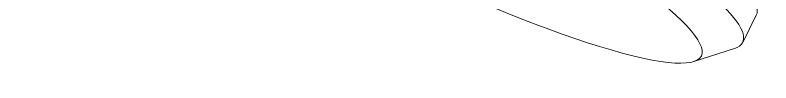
# Model space of a CAD drawing. Header units: inches. Extents: x -350577 to -266477, y -437959 to -377535.
# Drawn here: x -285851.65 to -285832.31, y -416569.85 to -416568.11 of the extents above; entities that cross this region are included whole.
import ezdxf

# ---------------------------------------------------------------- set-up
doc = ezdxf.new("R2010")
doc.units = ezdxf.units.IN
doc.header["$MEASUREMENT"] = 0
doc.layers.add('ORGINAL (itatec)', color=3, linetype='Continuous', lineweight=9)

msp = doc.modelspace()

# ---------------------------------------------------------------- linework, layer by layer
at = {"layer": 'ORGINAL (itatec)', "extrusion": (-5.55112e-17, 0.816497, 0.57735)}
for p, q in [((-285832.685, -416568.106), (-285833.034, -416568.807)), ((-285834.285, -416569.297), (-285833.242, -416568.961))]:
    msp.add_line(p, q, dxfattribs=at)
at = {"layer": 'ORGINAL (itatec)'}
for centre, major_axis, start_param, end_param in [((-285841.635, -416563.645), (8.95, -4.461), 0, 3.141593), ((-285841.984, -416564.346), (8.95, -4.461), -0.153488, 3.29508), ((-285842.334, -416565.048), (8.241, -4.107), -0.5920387878032214, 5.691146519376365)]:
    msp.add_ellipse(centre, major_axis=major_axis, ratio=0.15113, start_param=start_param, end_param=end_param, dxfattribs=at)

doc.saveas('drawing.dxf')
